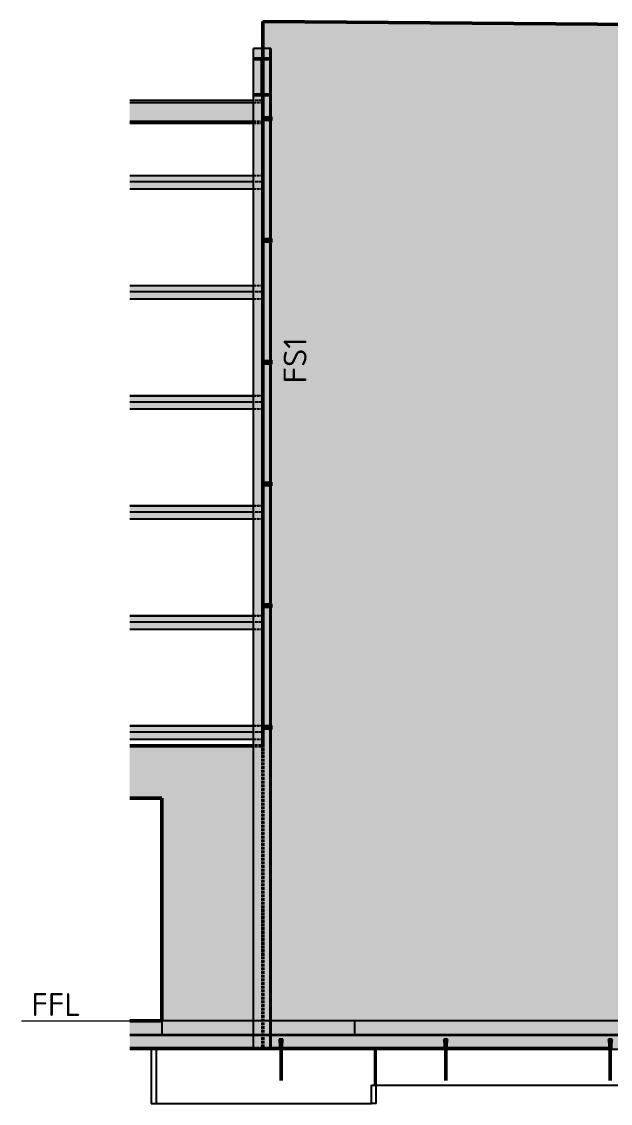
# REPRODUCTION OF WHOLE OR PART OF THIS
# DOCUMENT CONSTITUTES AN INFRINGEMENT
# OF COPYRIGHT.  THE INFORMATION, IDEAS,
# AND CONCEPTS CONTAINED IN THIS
# Model space of a CAD drawing. Header units: millimetres. Extents: x -1292747 to -1174108, y -8316 to 50210.
# Drawn here: x -1292747 to -1286331, y 4300 to 16099 of the extents above; entities that cross this region are included whole.
import ezdxf

# ---------------------------------------------------------------- set-up
doc = ezdxf.new("R2010")
doc.units = ezdxf.units.MM
for name, pattern in [('Hidden', [4, 3, -1]), ('Hidden Double', [7, 5, -2]), ('Hidden Half', [3, 2, -1])]:
    doc.linetypes.add(name, pattern=pattern)
for name, color, linetype, lineweight in [('A-060-M_DETAIL', 3, 'Continuous', 25), ('A-200-H_WALL', 111, 'Continuous', 13), ('A-200-M_WALL_EXT', 113, 'Continuous', 13), ('A-200-MH_WALL', 110, 'Hidden', 13), ('A-230-M_FLOOR', 192, 'Continuous', 13), ('A-230-MH_FLOOR', 190, 'Hidden Double', 13), ('S-160-M_FOUND', 171, 'Continuous', 13), ('S-280-M_COLUMN', 52, 'Continuous', 13), ('S-280-M_STRUCT_FRAME', 12, 'Continuous', 13), ('S-280-MH_COLUMN', 52, 'Hidden Half', 13), ('Z-060-M_DETAIL', 92, 'Continuous', 25), ('Z-230-A_LEVEL', 51, 'Continuous', 13), ('Z-230_A_LEVEL', 51, 'Continuous', 18)]:
    doc.layers.add(name, color=color, linetype=linetype, lineweight=lineweight)
doc.styles.add('ISOCPEUR', font='isocpeur.ttf', dxfattribs={"height": 250})

# ---------------------------------------------------------------- blocks, each defined once
blk = doc.blocks.new('NRP_Framing-Steel-Purlin C - G946 - EC250-24-4105925-S3_501-PRECAST SECTION 1B')
at = {"layer": 'S-280-M_STRUCT_FRAME', "linetype": 'Hidden', "lineweight": 25}
for points in [[(-1290221, 15233), (-1290221, 15240), (-1291569, 15239), (-1291569, 15233), (-1290285, 15233)], [(-1290221, 15216), (-1290221, 15233), (-1291569, 15233), (-1291569, 15216), (-1290469, 15216)], [(-1290221, 15014), (-1290221, 15216), (-1291569, 15216), (-1291569, 15014), (-1290836, 15014)], [(-1290221, 14997), (-1290221, 15014), (-1291569, 15014), (-1291569, 14997), (-1290836, 14997)], [(-1290221, 14990), (-1290221, 14997), (-1291569, 14997), (-1291569, 14990), (-1290836, 14990)]]:
    blk.add_hatch(color=256, dxfattribs=at).paths.add_polyline_path(points)
at = {"layer": 'S-280-M_STRUCT_FRAME', "lineweight": 25}
for p, q in [((-1290221, 15240), (-1291569, 15240)), ((-1291569, 15216), (-1290221, 15216)), ((-1291569, 15014), (-1290221, 15014)), ((-1291569, 14990), (-1290221, 14990))]:
    blk.add_line(p, q, dxfattribs=at)
at = {"layer": 'S-280-M_STRUCT_FRAME', "linetype": 'Hidden', "lineweight": 25}
for p, q in [((-1290120, 15240), (-1290221, 15240)), ((-1290120, 15233), (-1290120, 15216)), ((-1290120, 15216), (-1290120, 15233)), ((-1290120, 15233), (-1290120, 14997)), ((-1290120, 14997), (-1290120, 15233)), ((-1290221, 15216), (-1290120, 15216)), ((-1290221, 15014), (-1290120, 15014)), ((-1290221, 14990), (-1290120, 14990)), ((-1290120, 14997), (-1290120, 15014)), ((-1290120, 15014), (-1290120, 14997))]:
    blk.add_line(p, q, dxfattribs=at)
for centre, major_axis, start_param, end_param in [((-1290120, 15233), (0, 7.4), 4.712389, 6.283185), ((-1290120, 15233), (0, 7.4), 0.523599, 1.570796), ((-1290120, 15233), (0, 5), 4.712389, 5.235988), ((-1290120, 15233), (0, 5), 1.047198, 1.570796), ((-1290120, 14997), (0, 5), 1.570796, 2.094395), ((-1290120, 14997), (0, 5), 4.18879, 4.712389), ((-1290120, 14997), (0, 7.4), 3.141593, 4.712389), ((-1290120, 14997), (0, 7.4), 1.570796, 2.617994)]:
    blk.add_ellipse(centre, major_axis=major_axis, ratio=0.000614, start_param=start_param, end_param=end_param, dxfattribs=at)
blk = doc.blocks.new('NRP_Framing-Steel-Purlin Z - G915 - EZ250-19-V1-S3_501-PRECAST SECTION 1B')
at = {"layer": 'S-280-M_STRUCT_FRAME', "linetype": 'Hidden', "lineweight": 25}
for points in [[(-1291569, 8419), (-1290221, 8419), (-1290221, 8421), (-1291569, 8421)], [(-1291569, 8417), (-1290221, 8418), (-1290221, 8419), (-1291569, 8418), (-1291569, 8417)], [(-1291569, 8352), (-1290221, 8352), (-1290221, 8417), (-1291569, 8417)], [(-1291569, 8350), (-1290221, 8351), (-1290221, 8352), (-1291569, 8351), (-1291569, 8350)], [(-1291569, 8346), (-1290221, 8347), (-1290221, 8350), (-1291569, 8349), (-1291569, 8346)], [(-1290836, 8278), (-1290221, 8278), (-1290221, 8346), (-1291569, 8346), (-1291569, 8278)], [(-1291569, 8274), (-1290221, 8275), (-1290221, 8278), (-1291569, 8277), (-1291569, 8274)]]:
    blk.add_hatch(color=256, dxfattribs=at).paths.add_polyline_path(points)
at = {"layer": 'S-280-M_STRUCT_FRAME', "lineweight": 25}
for p, q in [((-1291569, 8421), (-1290221, 8421)), ((-1291569, 8419), (-1290221, 8419)), ((-1290221, 8350), (-1291569, 8350)), ((-1291569, 8274), (-1290221, 8274))]:
    blk.add_line(p, q, dxfattribs=at)
at = {"layer": 'S-280-M_STRUCT_FRAME', "linetype": 'Hidden', "lineweight": 25}
for p, q in [((-1290221, 8421), (-1290120, 8421)), ((-1290221, 8419), (-1290120, 8419)), ((-1290120, 8421), (-1290120, 8419)), ((-1290120, 8419), (-1290120, 8417)), ((-1290120, 8417), (-1290120, 8352)), ((-1290120, 8350), (-1290221, 8350)), ((-1290221, 8274), (-1290120, 8274)), ((-1290120, 8352), (-1290120, 8350)), ((-1290120, 8346), (-1290120, 8350)), ((-1290120, 8346), (-1290120, 8278)), ((-1290120, 8274), (-1290120, 8278)), ((-1290120, 8274), (-1290120, 8274))]:
    blk.add_line(p, q, dxfattribs=at)
blk = doc.blocks.new('NRP_Precast Connection Single _v2_ - F_ - BASE DETAIL _SLAB_-1252420-S3_501-PRECAST SECTION 1B')
at = {"layer": 'Z-060-M_DETAIL', "lineweight": 50}
blk.add_hatch(color=256, dxfattribs=at).paths.add_polyline_path([(-1282742, 4969), (-1282740, 4969), (-1282737, 4972), (-1282736, 4977), (-1282740, 4981), (-1282745, 4980), (-1282748, 4977), (-1282748, 4973), (-1282743, 4969)])
at = {"layer": 'Z-060-M_DETAIL', "lineweight": 35}
for p, q in [((-1282721, 4995), (-1282763, 4995)), ((-1282763, 4995), (-1282763, 4990)), ((-1282763, 4990), (-1282758, 4985)), ((-1282758, 4985), (-1282758, 4965)), ((-1282758, 4965), (-1282755, 4961)), ((-1282755, 4961), (-1282755, 4900)), ((-1282729, 4962), (-1282726, 4965)), ((-1282729, 4900), (-1282729, 4962)), ((-1282726, 4985), (-1282721, 4990)), ((-1282726, 4965), (-1282726, 4985)), ((-1282721, 4990), (-1282721, 4995)), ((-1282755, 4900), (-1282750, 4900)), ((-1282750, 4900), (-1282734, 4900)), ((-1282734, 4900), (-1282729, 4900))]:
    blk.add_line(p, q, dxfattribs=at)
at = {"layer": 'Z-060-M_DETAIL', "lineweight": 18}
for p, q in [((-1282734, 4935), (-1282750, 4935)), ((-1282750, 4935), (-1282750, 4900)), ((-1282734, 4900), (-1282734, 4935))]:
    blk.add_line(p, q, dxfattribs=at)
at = {"layer": 'Z-060-M_DETAIL', "lineweight": 50}
blk.add_line((-1282742, 4935), (-1282742, 4550), dxfattribs=at)
at = {"layer": 'Z-060-M_DETAIL', "lineweight": 18}
for start, end in [(0, 180), (180, 0)]:
    blk.add_arc((-1282742, 4975), 6, start, end, dxfattribs=at)
blk = doc.blocks.new('NRP_Precast Connection Single _v2_ - F_ - STEEL DETAIL _PFC ON TOP OF WALL_-1868584-S3_501-PRECAST SECTION 1B')
at = {"layer": 'Z-060-M_DETAIL', "lineweight": 35}
blk.add_hatch(color=256, dxfattribs=at).paths.add_polyline_path([(-1290043, 8394), (-1290039, 8398), (-1290039, 8403), (-1290043, 8406), (-1290046, 8406), (-1290050, 8400), (-1290050, 8398), (-1290047, 8395)])
for p, q in [((-1290119, 8413), (-1290119, 8408)), ((-1290058, 8413), (-1290119, 8413)), ((-1290119, 8408), (-1290119, 8392)), ((-1290119, 8392), (-1290119, 8387)), ((-1290119, 8387), (-1290057, 8387)), ((-1290054, 8416), (-1290058, 8413)), ((-1290057, 8387), (-1290054, 8384)), ((-1290034, 8416), (-1290054, 8416)), ((-1290054, 8384), (-1290034, 8384)), ((-1290029, 8421), (-1290034, 8416)), ((-1290034, 8384), (-1290029, 8379)), ((-1290024, 8421), (-1290029, 8421)), ((-1290029, 8379), (-1290024, 8379)), ((-1290024, 8379), (-1290024, 8421))]:
    blk.add_line(p, q, dxfattribs=at)
at = {"layer": 'Z-060-M_DETAIL', "lineweight": 18}
for p, q in [((-1290084, 8408), (-1290119, 8408)), ((-1290119, 8392), (-1290084, 8392)), ((-1290084, 8392), (-1290084, 8408))]:
    blk.add_line(p, q, dxfattribs=at)
for start, end in [(90, 270), (270, 90)]:
    blk.add_arc((-1290044, 8400), 6, start, end, dxfattribs=at)
blk = doc.blocks.new('NRP_Precast Connection Single _v2_ - F_ - STEEL DETAIL _PFC ON TOP OF WALL_-V2-S3_501-PRECAST SECTION 1B')
at = {"layer": 'Z-060-M_DETAIL', "lineweight": 35}
blk.add_hatch(color=256, dxfattribs=at).paths.add_polyline_path([(-1290043, 15034), (-1290039, 15038), (-1290039, 15043), (-1290043, 15046), (-1290046, 15046), (-1290050, 15040), (-1290050, 15038), (-1290047, 15035)])
for p, q in [((-1290119, 15053), (-1290119, 15048)), ((-1290058, 15053), (-1290119, 15053)), ((-1290119, 15048), (-1290119, 15032)), ((-1290119, 15031), (-1290119, 15027)), ((-1290119, 15027), (-1290057, 15027)), ((-1290054, 15056), (-1290058, 15053)), ((-1290057, 15027), (-1290054, 15024)), ((-1290034, 15056), (-1290054, 15056)), ((-1290054, 15024), (-1290034, 15024)), ((-1290029, 15061), (-1290034, 15056)), ((-1290034, 15024), (-1290029, 15019)), ((-1290024, 15061), (-1290029, 15061)), ((-1290029, 15019), (-1290024, 15019)), ((-1290024, 15019), (-1290024, 15061))]:
    blk.add_line(p, q, dxfattribs=at)
at = {"layer": 'Z-060-M_DETAIL', "lineweight": 18}
for p, q in [((-1290084, 15048), (-1290119, 15048)), ((-1290119, 15032), (-1290084, 15032)), ((-1290084, 15032), (-1290084, 15048))]:
    blk.add_line(p, q, dxfattribs=at)
for start, end in [(90, 270), (270, 90)]:
    blk.add_arc((-1290044, 15040), 6, start, end, dxfattribs=at)
blk = doc.blocks.new('NRP_Precast Connection Single _v2_ - F_ - STEEL DETAIL _PFC ON TOP OF WALL_-V3-S3_501-PRECAST SECTION 1B')
at = {"layer": 'Z-060-M_DETAIL', "lineweight": 35}
blk.add_hatch(color=256, dxfattribs=at).paths.add_polyline_path([(-1290043, 9722), (-1290039, 9726), (-1290039, 9731), (-1290043, 9734), (-1290046, 9734), (-1290050, 9728), (-1290050, 9726), (-1290047, 9723)])
for p, q in [((-1290119, 9741), (-1290119, 9736)), ((-1290058, 9741), (-1290119, 9741)), ((-1290119, 9736), (-1290119, 9720)), ((-1290119, 9720), (-1290119, 9715)), ((-1290119, 9715), (-1290057, 9715)), ((-1290054, 9744), (-1290058, 9741)), ((-1290057, 9715), (-1290054, 9712)), ((-1290034, 9744), (-1290054, 9744)), ((-1290054, 9712), (-1290034, 9712)), ((-1290029, 9749), (-1290034, 9744)), ((-1290034, 9712), (-1290029, 9707)), ((-1290024, 9749), (-1290029, 9749)), ((-1290029, 9707), (-1290024, 9707)), ((-1290024, 9707), (-1290024, 9749))]:
    blk.add_line(p, q, dxfattribs=at)
at = {"layer": 'Z-060-M_DETAIL', "lineweight": 18}
for p, q in [((-1290084, 9736), (-1290119, 9736)), ((-1290119, 9720), (-1290084, 9720)), ((-1290084, 9720), (-1290084, 9736))]:
    blk.add_line(p, q, dxfattribs=at)
for start, end in [(90, 270), (270, 90)]:
    blk.add_arc((-1290044, 9728), 6, start, end, dxfattribs=at)

msp = doc.modelspace()

# ---------------------------------------------------------------- hatches: boundary and pattern name
at = {"layer": 'A-200-H_WALL'}
for points in [[(-1281294.1, 4900), (-1280960.3, 4900), (-1280960.8, 4962), (-1280963.3, 4965), (-1280963.3, 4985), (-1280968.3, 4990), (-1280968.3, 4995), (-1280926.3, 4995), (-1280926.3, 4990), (-1280931.3, 4985), (-1280931.6, 4964.7), (-1280934.3, 4961.4), (-1280934.3, 4900), (-1280789.4, 4900), (-1280789.4, 15431.8), (-1280795.6, 15438), (-1280797.4, 15441.9), (-1280797.4, 15480.7), (-1280838.3, 15481.3), (-1280839.3, 15482.1), (-1280877.9, 15520.9), (-1280879.8, 15527.2), (-1280879.8, 15527.9), (-1280789.4, 15527.9), (-1280789.4, 16027), (-1290119.8, 16098.8), (-1290119.8, 15805.2), (-1290030.9, 15805.2), (-1290030.9, 15059.5), (-1290029.3, 15061), (-1290024.3, 15061), (-1290024.3, 15019), (-1290029.3, 15019), (-1290030.9, 15019), (-1290030.9, 13731.5), (-1290029.3, 13733), (-1290024.3, 13733), (-1290024.3, 13691), (-1290029.3, 13691), (-1290030.9, 13691), (-1290030.9, 12403.5), (-1290029.3, 12405), (-1290024.3, 12405), (-1290024.3, 12363), (-1290029.3, 12363), (-1290030.9, 12363), (-1290030.9, 11075.5), (-1290029.3, 11077), (-1290024.3, 11077), (-1290024.3, 11035), (-1290029.3, 11035), (-1290030.9, 11035), (-1290030.9, 9747.5), (-1290029.3, 9749), (-1290024.3, 9749), (-1290024.3, 9707), (-1290029.3, 9707), (-1290030.9, 9707), (-1290030.9, 8419.5), (-1290029.3, 8421), (-1290024.3, 8421), (-1290024.3, 8379), (-1290029.3, 8379), (-1290030.9, 8379), (-1290030.9, 4900), (-1289932.8, 4900), (-1289933.3, 4962), (-1289935.8, 4965), (-1289935.8, 4985), (-1289940.8, 4990), (-1289940.8, 4995), (-1289898.8, 4995), (-1289898.8, 4990), (-1289903.8, 4985), (-1289903.8, 4965), (-1289906.8, 4961.4), (-1289906.8, 4900), (-1288138.3, 4900), (-1288138.8, 4962), (-1288141.3, 4965), (-1288141.3, 4985), (-1288146.3, 4990), (-1288146.3, 4995), (-1288104.3, 4995), (-1288104.3, 4990), (-1288109.3, 4985), (-1288109.3, 4965), (-1288112.3, 4961.4), (-1288112.3, 4900), (-1286343.8, 4900), (-1286344.3, 4962), (-1286346.8, 4965), (-1286346.8, 4985), (-1286351.8, 4990), (-1286351.8, 4995), (-1286309.8, 4995), (-1286309.8, 4990), (-1286314.8, 4985), (-1286314.8, 4965), (-1286317.8, 4961.4), (-1286317.8, 4900), (-1284549.3, 4900), (-1284549.8, 4962), (-1284552.3, 4965), (-1284552.3, 4985), (-1284557.3, 4990), (-1284557.3, 4995), (-1284515.3, 4995), (-1284515.3, 4990), (-1284520.3, 4985), (-1284520.3, 4965), (-1284523.3, 4961.4), (-1284523.3, 4900), (-1282754.8, 4900), (-1282755.3, 4962), (-1282757.8, 4965), (-1282757.8, 4985), (-1282762.8, 4990), (-1282762, 4995), (-1282720.8, 4995), (-1282720.8, 4990), (-1282725.8, 4985), (-1282725.8, 4965), (-1282728.8, 4961.4), (-1282728.8, 4900), (-1282725.8, 4900)], [(-1290119.9, 15805.2), (-1290119.8, 15805.2), (-1290119.9, 15805.2)], [(-1290220.6, 4900), (-1290220.6, 8200), (-1291569.5, 8200), (-1291569.5, 7630), (-1291217.7, 7630), (-1291217.7, 5200), (-1291569.5, 5200), (-1291569.5, 4900), (-1291217.7, 4900)]]:
    msp.add_hatch(color=256, dxfattribs=at).paths.add_polyline_path(points)
at = {"layer": 'S-280-M_COLUMN'}
h = msp.add_hatch(color=256, dxfattribs=at)
h.paths.add_polyline_path([(-1290042.6, 4900), (-1290042.6, 8384), (-1290054.3, 8384), (-1290057.9, 8387), (-1290119.3, 8387), (-1290119.3, 8413), (-1290057.3, 8413.5), (-1290054.3, 8416), (-1290042.6, 8416), (-1290042.6, 9712), (-1290054.3, 9712), (-1290057.9, 9715), (-1290119.3, 9715), (-1290119.3, 9741), (-1290057.3, 9741.5), (-1290054.3, 9744), (-1290042.6, 9744), (-1290042.6, 11040), (-1290054.3, 11040), (-1290057.9, 11043), (-1290119.3, 11043), (-1290119.3, 11069), (-1290057.3, 11069.5), (-1290054.3, 11072), (-1290042.6, 11072), (-1290042.6, 12368), (-1290054.3, 12368), (-1290057.9, 12371), (-1290119.3, 12371), (-1290119.3, 12397), (-1290057.3, 12397.5), (-1290054.3, 12400), (-1290042.6, 12400), (-1290042.6, 13696), (-1290054.3, 13696), (-1290057.9, 13699), (-1290119.3, 13699), (-1290119.3, 13725), (-1290057.3, 13725.5), (-1290054.3, 13728), (-1290042.6, 13728), (-1290042.6, 15024), (-1290054.3, 15024), (-1290057.9, 15027), (-1290119.3, 15027), (-1290119.3, 15053), (-1290057.3, 15053.5), (-1290054.3, 15056), (-1290042.6, 15056), (-1290042.6, 15805.2), (-1290220.6, 15805.2), (-1290220.6, 15701.5), (-1290044.5, 15701.1), (-1290043, 15696.5), (-1290043, 15683.8), (-1290120.8, 15682.9), (-1290124.8, 15680.4), (-1290127.8, 15675.1), (-1290128.1, 15672.4), (-1290128.1, 15312), (-1290125.4, 15308.7), (-1290120.8, 15306.5), (-1290118.3, 15306.2), (-1290044.5, 15306), (-1290044, 15304.4), (-1290044.5, 15291.7), (-1290220.6, 15291.7), (-1290220.6, 4900)])
h.paths.add_polyline_path([(-1290148.9, 15306.2), (-1290143.9, 15307.4), (-1290140, 15310.5), (-1290137.7, 15315.1), (-1290137.5, 15317.7), (-1290138.6, 15682), (-1290139.5, 15682), (-1290140, 15681), (-1290144.4, 15683.4), (-1290148.9, 15683.8), (-1290220.6, 15683.8), (-1290220.6, 15306.4), (-1290193.3, 15306.4)])
h.paths.add_polyline_path([(-1290127.7, 15675.3), (-1290129.4, 15679.6), (-1290129.4, 15676.8), (-1290128.1, 15675.7)])
h = msp.add_hatch(color=256, dxfattribs=at)
h.paths.add_polyline_path([(-1290042.6, 9744), (-1290042.3, 9744), (-1290042.6, 10274.5)])
h.paths.add_polyline_path([(-1290042.6, 11072), (-1290042.3, 11072), (-1290042.6, 11860)])
h.paths.add_polyline_path([(-1290042.6, 13728), (-1290042.3, 13728), (-1290042.6, 15024)])
h.paths.add_polyline_path([(-1290042.6, 15056), (-1290042.3, 15056), (-1290042.6, 15805.2)])
h = msp.add_hatch(color=256, dxfattribs=at)
h.paths.add_polyline_path([(-1290031.2, 4900), (-1290031.2, 8380.9), (-1290034.3, 8384), (-1290042.3, 8384), (-1290042.3, 4900)])
h.paths.add_polyline_path([(-1290042.3, 8416), (-1290034.3, 8416), (-1290031.2, 8419.1), (-1290031.2, 9708.9), (-1290034.3, 9712), (-1290042.3, 9712), (-1290042.3, 8421)])
h.paths.add_polyline_path([(-1290042.3, 9744), (-1290034.3, 9744), (-1290031.2, 9747.1), (-1290031.2, 11036.9), (-1290034.3, 11040), (-1290042.3, 11040), (-1290042.3, 9749)])
h.paths.add_polyline_path([(-1290042.3, 11072), (-1290034.3, 11072), (-1290031.2, 11075.1), (-1290031.2, 12364.9), (-1290034.3, 12368), (-1290042.3, 12368), (-1290042.3, 11077)])
h.paths.add_polyline_path([(-1290034.3, 12400), (-1290031.2, 12403.1), (-1290031.2, 13692.9), (-1290034.3, 13696), (-1290042.3, 13696), (-1290042.3, 12400)])
h.paths.add_polyline_path([(-1290042.3, 13728), (-1290034.3, 13728), (-1290031.2, 13731.1), (-1290031.2, 15020.9), (-1290034.3, 15024), (-1290042.3, 15024), (-1290042.3, 13733)])
h.paths.add_polyline_path([(-1290042.3, 15056), (-1290034.3, 15056), (-1290031.2, 15059.1), (-1290031.2, 15805.2), (-1290042.3, 15805.2), (-1290042.3, 15061)])
h = msp.add_hatch(color=256, dxfattribs=at)
h.paths.add_polyline_path([(-1290031.2, 8419.1), (-1290030.9, 8421), (-1290031.2, 8421)])
h.paths.add_polyline_path([(-1290031.2, 9747.1), (-1290030.9, 9749), (-1290031.2, 9749)])
h.paths.add_polyline_path([(-1290031.2, 11075.1), (-1290030.9, 11077), (-1290031.2, 11077)])
h.paths.add_polyline_path([(-1290031.2, 12403.1), (-1290030.9, 12405), (-1290031.2, 12405)])
h.paths.add_polyline_path([(-1290031.2, 13731.1), (-1290030.9, 13733), (-1290031.2, 13733)])
h.paths.add_polyline_path([(-1290031.2, 15059.1), (-1290030.9, 15061), (-1290031.2, 15061)])
at = {"layer": 'S-280-M_STRUCT_FRAME'}
for points in [[(-1290044.5, 15293.1), (-1290044.5, 15306), (-1290123.2, 15307.3), (-1290127.2, 15310.5), (-1290129.4, 15315.1), (-1290129.7, 15317.6), (-1290128.5, 15682), (-1290125.4, 15685.9), (-1290120.8, 15688.1), (-1290118.3, 15688.4), (-1290044.5, 15688.2), (-1290044.5, 15701.1), (-1290222.6, 15701.5), (-1290222.6, 15688.7), (-1290143.9, 15687.4), (-1290140, 15684.2), (-1290137.7, 15679.6), (-1290137.5, 15675.1), (-1290138.6, 15312.7), (-1290141.8, 15308.7), (-1290146.3, 15306.5), (-1290148.9, 15306.2), (-1290222.6, 15306.4), (-1290222.6, 15293.6), (-1290101.6, 15293.3)], [(-1290043, 15683.8), (-1290043, 15696.5), (-1290044.5, 15701.1), (-1290044.5, 15688.2)], [(-1290221, 15683.8), (-1290147.5, 15684.2), (-1290148.9, 15688.5), (-1290222.6, 15688.7)], [(-1290139.3, 15680.4), (-1290140, 15684.2), (-1290144.4, 15687.5), (-1290148.9, 15688.5), (-1290146.3, 15683.6), (-1290141.6, 15682.2), (-1290140, 15681)], [(-1290129, 15315.8), (-1290129.1, 15675.3), (-1290129.7, 15675.1), (-1290129.4, 15316.8)], [(-1290116.7, 15683.8), (-1290043, 15683.8), (-1290044.5, 15688.2), (-1290118.2, 15688.1)], [(-1290222, 15291.7), (-1290044, 15291.7), (-1290044.5, 15293.1), (-1290222.6, 15293.6)], [(-1290044, 15291.7), (-1290044, 15304.4), (-1290044.5, 15306), (-1290044.5, 15293.1)]]:
    msp.add_hatch(color=256, dxfattribs=at).paths.add_polyline_path(points)
h = msp.add_hatch(color=256, dxfattribs=at)
h.paths.add_polyline_path([(-1290128.1, 15672.4), (-1290128.5, 15676), (-1290129, 15675.1)])
h.paths.add_polyline_path([(-1290127.7, 15675.3), (-1290124.8, 15680.4), (-1290119.7, 15683.4), (-1290116.7, 15683.8), (-1290118.3, 15688.4), (-1290123.2, 15687.3), (-1290127.7, 15683.2), (-1290129.4, 15679.6), (-1290128.1, 15676.4)])

# ---------------------------------------------------------------- linework, layer by layer
at = {"layer": 'A-200-M_WALL_EXT', "lineweight": 50}
for p, q in [((-1290119.8, 16098.8), (-1290119.9, 16083.5)), ((-1290119.9, 15805.2), (-1290119.9, 16083.5)), ((-1280789.4, 16027), (-1290119.8, 16098.8)), ((-1290119.8, 16098.8), (-1290119.8, 15805.2)), ((-1290220.6, 8200), (-1291569.5, 8200)), ((-1291569.5, 7630), (-1291217.7, 7630)), ((-1291217.8, 5200), (-1291217.8, 7630)), ((-1291217.7, 7630), (-1291217.7, 5200)), ((-1291217.7, 5200), (-1291569.5, 5200)), ((-1291569.5, 4900), (-1290220.6, 4900)), ((-1290030.9, 4900), (-1289932.8, 4900)), ((-1289906.8, 4900), (-1288138.3, 4900)), ((-1288112.3, 4900), (-1286343.8, 4900))]:
    msp.add_line(p, q, dxfattribs=at)
at = {"layer": 'A-200-MH_WALL', "lineweight": 50}
for p, q in [((-1290119.9, 4900), (-1290119.9, 15805.2)), ((-1290119.8, 15805.2), (-1290119.8, 8200)), ((-1290119.8, 8200), (-1290220.5, 8200)), ((-1290220.5, 4900), (-1290030.9, 4900))]:
    msp.add_line(p, q, dxfattribs=at)
at = {"layer": 'A-230-M_FLOOR', "lineweight": 25}
for p, q in [((-1280789.4, 5200), (-1291217.7, 5200)), ((-1291217.7, 5200), (-1291217.7, 5050)), ((-1289118.9, 5200), (-1289118.9, 5050)), ((-1291569.5, 5050), (-1280789.4, 5050)), ((-1291569.5, 4890), (-1281772.7, 4890))]:
    msp.add_line(p, q, dxfattribs=at)
at = {"layer": 'A-230-MH_FLOOR', "lineweight": 25}
for p, q in [((-1291217.8, 5200), (-1291217.8, 5050)), ((-1289118.9, 5200), (-1289118.9, 5050)), ((-1281772.7, 5040), (-1291569.5, 5040))]:
    msp.add_line(p, q, dxfattribs=at)
at = {"layer": 'S-160-M_FOUND', "lineweight": 25}
for p, q in [((-1289932.8, 4900), (-1291334.1, 4900)), ((-1291334.1, 4900), (-1291334.1, 4300)), ((-1291320.4, 4900), (-1291334.1, 4900)), ((-1291281.8, 4900), (-1291281.8, 4300)), ((-1288933.1, 4900), (-1289906.8, 4900)), ((-1288138.3, 4900), (-1288933.1, 4900)), ((-1288899.4, 4500), (-1288899.4, 4900)), ((-1288882.8, 4300), (-1288882.8, 4900)), ((-1286343.8, 4900), (-1288112.3, 4900)), ((-1288933.1, 4300), (-1288933.1, 4500)), ((-1288933.1, 4500), (-1280651.3, 4500)), ((-1288933.1, 4500), (-1288899.4, 4500)), ((-1291334.1, 4300), (-1288933.1, 4300)), ((-1291334.1, 4300), (-1291281.8, 4300)), ((-1288882.8, 4300), (-1288933.1, 4300))]:
    msp.add_line(p, q, dxfattribs=at)
at = {"layer": 'S-280-M_COLUMN', "lineweight": 25}
for p, q in [((-1290220.6, 15701.5), (-1290220.6, 15805.2)), ((-1290042.6, 15805.2), (-1290220.6, 15805.2)), ((-1290042.6, 15805.2), (-1290042.6, 15056)), ((-1290042.3, 15805.2), (-1290042.6, 15805.2)), ((-1290042.3, 15805.2), (-1290042.3, 15056)), ((-1290031.2, 15805.2), (-1290042.3, 15805.2)), ((-1290031.2, 15805.2), (-1290031.2, 15059.1)), ((-1290030.9, 15805.2), (-1290031.2, 15805.2)), ((-1290030.9, 15805.2), (-1290030.9, 15059.5)), ((-1290220.6, 15306.4), (-1290220.6, 15683.8)), ((-1290220.6, 4900), (-1290220.6, 15291.7)), ((-1290042.6, 15024), (-1290042.6, 13728)), ((-1290042.3, 15024), (-1290042.3, 13728)), ((-1290031.2, 15020.9), (-1290031.2, 13731.1)), ((-1290030.9, 15020.5), (-1290030.9, 13731.5)), ((-1290042.6, 13696), (-1290042.6, 12400)), ((-1290042.3, 13696), (-1290042.3, 12400)), ((-1290031.2, 13692.9), (-1290031.2, 12403.1)), ((-1290030.9, 13692.5), (-1290030.9, 12403.5)), ((-1290042.6, 12368), (-1290042.6, 11072)), ((-1290042.3, 12368), (-1290042.3, 11072)), ((-1290031.2, 12364.9), (-1290031.2, 11075.1)), ((-1290030.9, 12364.5), (-1290030.9, 11075.5)), ((-1290042.6, 11040), (-1290042.6, 9744)), ((-1290042.3, 11040), (-1290042.3, 9744)), ((-1290031.2, 11036.9), (-1290031.2, 9747.1)), ((-1290030.9, 11036.5), (-1290030.9, 9747.5)), ((-1290042.6, 9712), (-1290042.6, 8416)), ((-1290042.3, 9712), (-1290042.3, 8416)), ((-1290031.2, 9708.9), (-1290031.2, 8419.1)), ((-1290030.9, 9708.5), (-1290030.9, 8419.5)), ((-1290042.6, 8384), (-1290042.6, 4900)), ((-1290042.3, 8384), (-1290042.3, 4900)), ((-1290031.2, 8380.9), (-1290031.2, 4900)), ((-1290030.9, 8380.5), (-1290030.9, 4900))]:
    msp.add_line(p, q, dxfattribs=at)
at = {"layer": 'S-280-M_STRUCT_FRAME', "lineweight": 25}
for p, q in [((-1290044.5, 15701.1), (-1290222.6, 15701.5)), ((-1290222.6, 15701.5), (-1290222.6, 15688.7)), ((-1290044.5, 15688.2), (-1290044.5, 15701.1)), ((-1290044.5, 15701.1), (-1290043, 15696.5)), ((-1290043, 15696.5), (-1290043, 15683.8)), ((-1290222.6, 15688.7), (-1290148.9, 15688.5)), ((-1290222.6, 15688.7), (-1290221, 15683.8)), ((-1290147.3, 15683.8), (-1290221, 15683.8)), ((-1290137.5, 15677), (-1290137.5, 15317.7)), ((-1290129.7, 15317.6), (-1290129.7, 15677)), ((-1290128.1, 15672.4), (-1290129, 15315.8)), ((-1290118.3, 15688.4), (-1290044.5, 15688.2)), ((-1290043, 15683.8), (-1290116.7, 15683.8)), ((-1290044.5, 15688.2), (-1290043, 15683.8)), ((-1290148.9, 15306.2), (-1290222.6, 15306.4)), ((-1290222.6, 15306.4), (-1290222.6, 15293.6)), ((-1290222.6, 15293.6), (-1290044.5, 15293.1)), ((-1290222.6, 15293.6), (-1290222, 15291.7)), ((-1290044, 15291.7), (-1290222, 15291.7)), ((-1290044.5, 15306), (-1290118.3, 15306.2)), ((-1290044.5, 15293.1), (-1290044.5, 15306)), ((-1290044.5, 15306), (-1290044, 15304.4)), ((-1290044.5, 15293.1), (-1290044, 15291.7)), ((-1290044, 15304.4), (-1290044, 15291.7))]:
    msp.add_line(p, q, dxfattribs=at)
at = {"layer": 'S-280-M_STRUCT_FRAME', "lineweight": 25, "flags": 128}
for points in [[(-1290148.9, 15688.5), (-1290146.3, 15688.2), (-1290143.9, 15687.4), (-1290141.8, 15686), (-1290140, 15684.2), (-1290138.6, 15682), (-1290137.7, 15679.6), (-1290137.5, 15677)], [(-1290129.7, 15677), (-1290129.4, 15679.6), (-1290128.5, 15682), (-1290127.2, 15684.1), (-1290125.4, 15685.9), (-1290123.2, 15687.3), (-1290120.8, 15688.1), (-1290118.3, 15688.4)], [(-1290137.5, 15317.7), (-1290137.7, 15315.1), (-1290138.6, 15312.7), (-1290140, 15310.5), (-1290141.8, 15308.7), (-1290143.9, 15307.4), (-1290146.3, 15306.5), (-1290148.9, 15306.2)], [(-1290118.3, 15306.2), (-1290120.8, 15306.5), (-1290123.2, 15307.3), (-1290125.4, 15308.7), (-1290127.2, 15310.5), (-1290128.5, 15312.7), (-1290129.4, 15315.1), (-1290129.7, 15317.6)]]:
    msp.add_lwpolyline(points, dxfattribs=at)
at = {"layer": 'S-280-M_STRUCT_FRAME', "lineweight": 25}
for centre, start_param, end_param in [((-1290147.3, 15672.4), 0.2259384, 1.2504544), ((-1290116.7, 15672.4), 1.2504544, 2.8212507), ((-1290117.6, 15315.8), 2.8212507, 3.0438792)]:
    msp.add_ellipse(centre, major_axis=(10.8, 3.6), ratio=0.9957643, start_param=start_param, end_param=end_param, dxfattribs=at)
at = {"layer": 'S-280-MH_COLUMN', "linetype": 'Hidden', "lineweight": 25}
for p, q in [((-1290220.6, 15683.8), (-1290220.6, 15701.5)), ((-1290220.6, 15291.7), (-1290220.6, 15306.4))]:
    msp.add_line(p, q, dxfattribs=at)
at = {"layer": 'Z-230-A_LEVEL'}
msp.add_line((-1292747.4, 5200), (-1278849.1, 5200), dxfattribs=at)

# ---------------------------------------------------------------- block references
at = {"layer": 'S-280-M_STRUCT_FRAME', "linetype": 'Hidden', "lineweight": 25}
for name, p in [('NRP_Framing-Steel-Purlin C - G946 - EC250-24-4105925-S3_501-PRECAST SECTION 1B', (0, 0)), ('NRP_Framing-Steel-Purlin Z - G915 - EZ250-19-V1-S3_501-PRECAST SECTION 1B', (0, 6000)), ('NRP_Framing-Steel-Purlin Z - G915 - EZ250-19-V1-S3_501-PRECAST SECTION 1B', (0, 4800)), ('NRP_Framing-Steel-Purlin Z - G915 - EZ250-19-V1-S3_501-PRECAST SECTION 1B', (0, 3600)), ('NRP_Framing-Steel-Purlin Z - G915 - EZ250-19-V1-S3_501-PRECAST SECTION 1B', (0, 2400)), ('NRP_Framing-Steel-Purlin Z - G915 - EZ250-19-V1-S3_501-PRECAST SECTION 1B', (0, 1200)), ('NRP_Framing-Steel-Purlin Z - G915 - EZ250-19-V1-S3_501-PRECAST SECTION 1B', (0, 0))]:
    msp.add_blockref(name, p, dxfattribs=at)
at = {"layer": 'Z-060-M_DETAIL', "lineweight": 35}
for name, p in [('NRP_Precast Connection Single _v2_ - F_ - STEEL DETAIL _PFC ON TOP OF WALL_-V2-S3_501-PRECAST SECTION 1B', (0, 0)), ('NRP_Precast Connection Single _v2_ - F_ - STEEL DETAIL _PFC ON TOP OF WALL_-V3-S3_501-PRECAST SECTION 1B', (0, 3984)), ('NRP_Precast Connection Single _v2_ - F_ - STEEL DETAIL _PFC ON TOP OF WALL_-V3-S3_501-PRECAST SECTION 1B', (0, 2656)), ('NRP_Precast Connection Single _v2_ - F_ - STEEL DETAIL _PFC ON TOP OF WALL_-V3-S3_501-PRECAST SECTION 1B', (0, 1328)), ('NRP_Precast Connection Single _v2_ - F_ - STEEL DETAIL _PFC ON TOP OF WALL_-V3-S3_501-PRECAST SECTION 1B', (0, 0)), ('NRP_Precast Connection Single _v2_ - F_ - STEEL DETAIL _PFC ON TOP OF WALL_-1868584-S3_501-PRECAST SECTION 1B', (0, 0))]:
    msp.add_blockref(name, p, dxfattribs=at)
at = {"layer": 'Z-060-M_DETAIL', "lineweight": 50}
for p in [(-7178, 0), (-5383.5, 0), (-3589, 0)]:
    msp.add_blockref('NRP_Precast Connection Single _v2_ - F_ - BASE DETAIL _SLAB_-1252420-S3_501-PRECAST SECTION 1B', p, dxfattribs=at)

# ---------------------------------------------------------------- texts
at = {"layer": 'A-060-M_DETAIL', "lineweight": 13, "insert": (-1289892.2, 12153.9), "char_height": 250, "width": 609.282, "attachment_point": 1, "rotation": 90, "style": 'ISOCPEUR'}
msp.add_mtext('FS1', dxfattribs=at)
at = {"layer": 'Z-230_A_LEVEL', "lineweight": 13, "insert": (-1292640.1, 5502.8), "char_height": 250, "width": 649.367, "attachment_point": 1, "style": 'ISOCPEUR'}
msp.add_mtext('FFL', dxfattribs=at)

doc.saveas('drawing.dxf')
